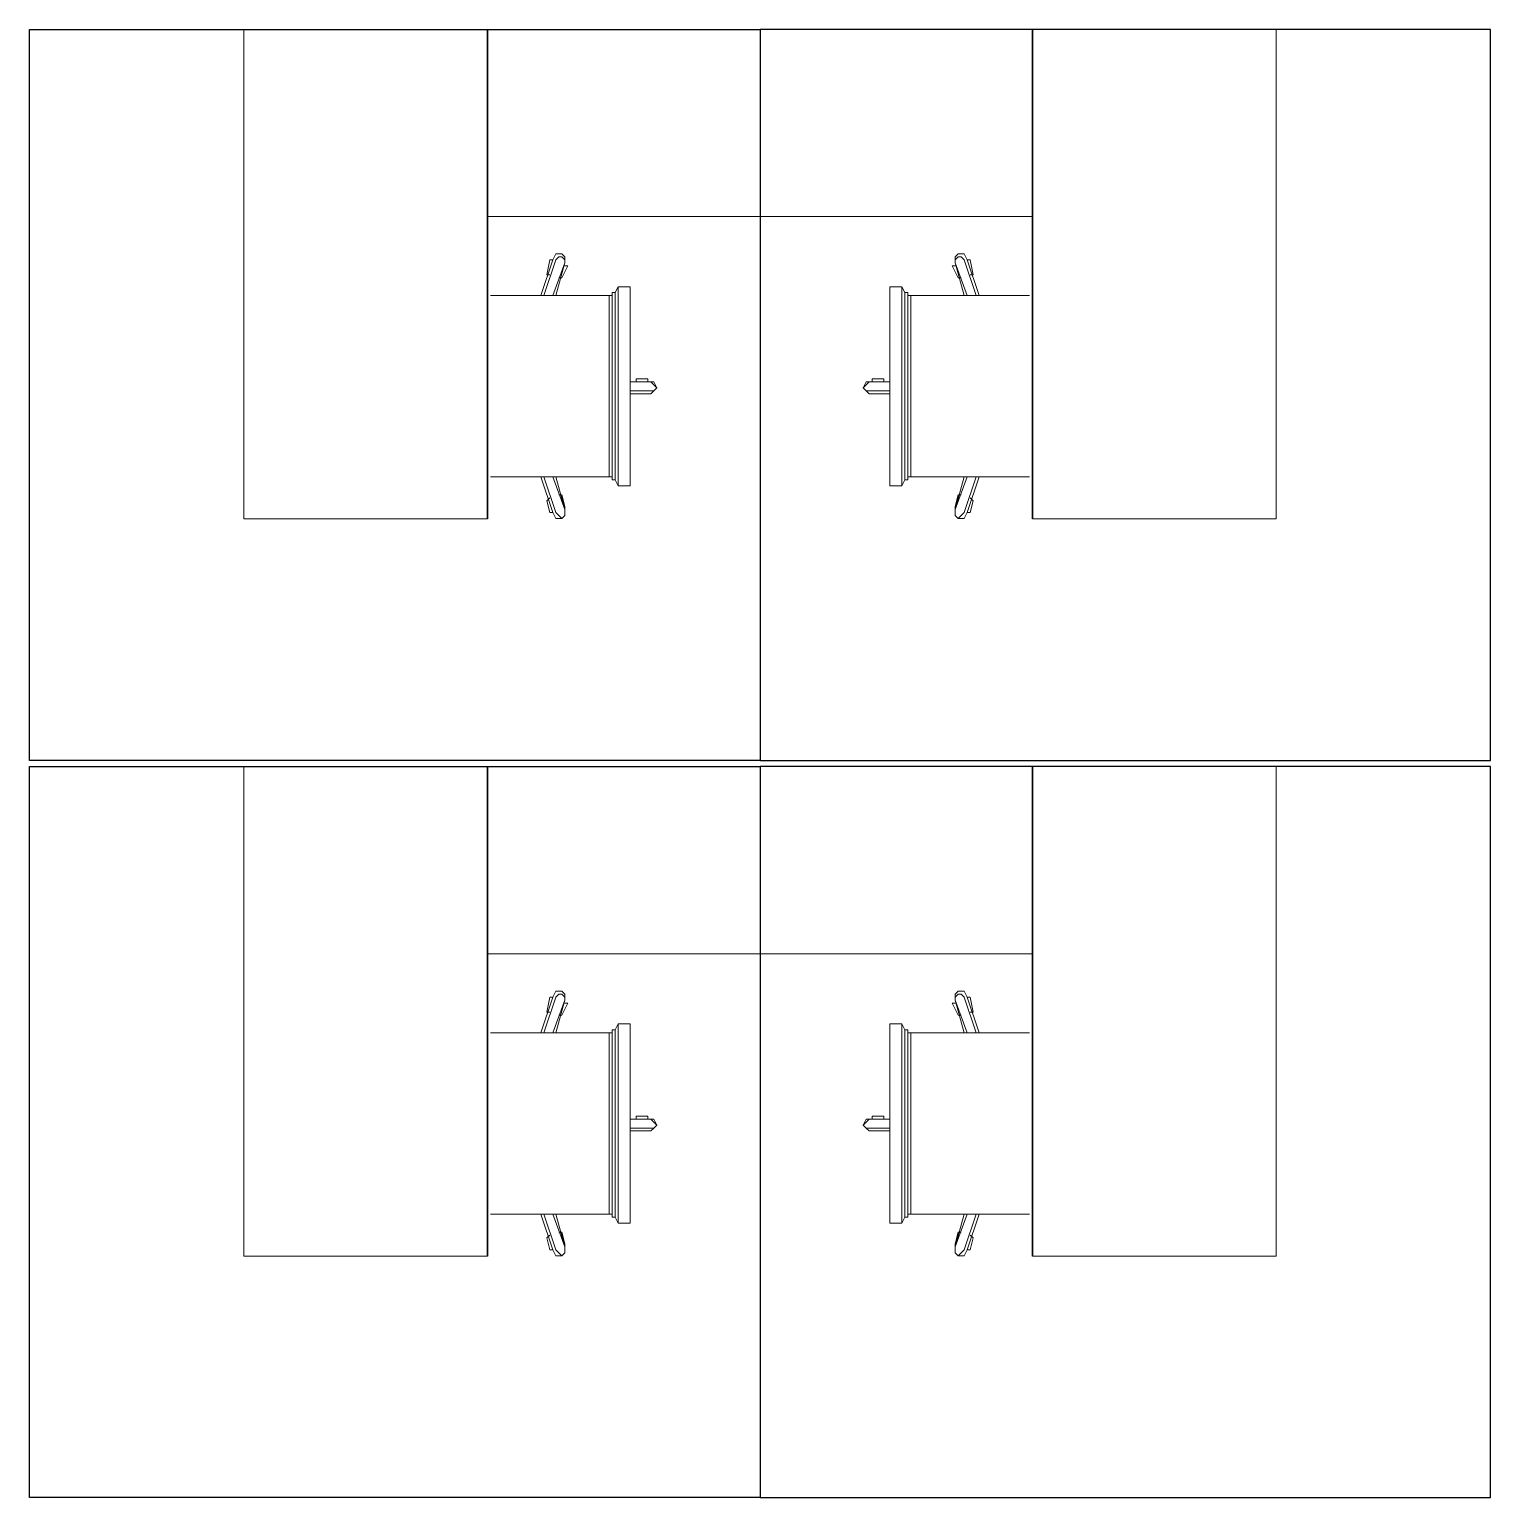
# Model space of a CAD drawing. Header units: millimetres. Extents: x 2148 to 2681, y 758 to 986.
# Drawn here: x 2608.554 to 2610.354, y 935.574 to 937.382 of the extents above; entities that cross this region are included whole.
import ezdxf

# ---------------------------------------------------------------- set-up
doc = ezdxf.new("R2010")
doc.units = ezdxf.units.MM
doc.layers.add('at_Entity', color=7, linetype='Continuous')
doc.layers.add('D', color=1, linetype='Continuous')

msp = doc.modelspace()

# ---------------------------------------------------------------- linework, layer by layer
at = {"layer": 'at_Entity', "color": 0, "lineweight": 15}
for p, q in [((2608.8180885, 937.3820699, 0), (2609.4538651, 937.3820699, 0)), ((2608.8180885, 936.7793512, 0), (2608.8180885, 937.3820699, 0)), ((2608.8180885, 937.3820699, 0), (2609.4538651, 937.3820699, 0)), ((2608.8180885, 936.7793512, 0), (2608.8180885, 937.3820699, 0)), ((2609.4538651, 937.1514904, 0), (2609.4538651, 937.3820699, 0)), ((2610.0896417, 937.3820699, 0), (2609.4538651, 937.3820699, 0)), ((2609.4538651, 937.1514904, 0), (2609.4538651, 937.3820699, 0)), ((2609.4538651, 937.1514904, 0), (2609.4538651, 937.3820699, 0)), ((2610.0896417, 937.3820699, 0), (2609.4538651, 937.3820699, 0)), ((2609.4538651, 937.1514904, 0), (2609.4538651, 937.3820699, 0)), ((2610.0896417, 936.7793512, 0), (2610.0896417, 937.3820699, 0)), ((2610.0896417, 936.7793512, 0), (2610.0896417, 937.3820699, 0)), ((2609.1182075, 937.1514904, 0), (2609.4538651, 937.1514904, 0)), ((2609.1182075, 937.1514904, 0), (2609.4538651, 937.1514904, 0)), ((2609.7895227, 937.1514904, 0), (2609.4538651, 937.1514904, 0)), ((2609.7895227, 937.1514904, 0), (2609.4538651, 937.1514904, 0)), ((2609.1840878, 937.0542805, 0), (2609.1987278, 937.0981999, 0)), ((2609.1840878, 937.0542805, 0), (2609.1987278, 937.0981999, 0)), ((2609.2023876, 937.0981999, 0), (2609.1877476, 937.0542805, 0)), ((2609.2023876, 937.0981999, 0), (2609.1877476, 937.0542805, 0)), ((2609.1914075, 937.0799001, 0), (2609.1950673, 937.0981999, 0)), ((2609.1914075, 937.0799001, 0), (2609.1950673, 937.0981999, 0)), ((2609.1950673, 937.0981999, 0), (2609.1987278, 937.0981999, 0)), ((2609.1950673, 937.0981999, 0), (2609.1987278, 937.0981999, 0)), ((2609.1987278, 937.0981999, 0), (2609.2023876, 937.1055202, 0)), ((2609.1987278, 937.0981999, 0), (2609.2023876, 937.1055202, 0)), ((2609.1987278, 937.0542805, 0), (2609.2133678, 937.0945401, 0)), ((2609.1987278, 937.0542805, 0), (2609.2133678, 937.0945401, 0)), ((2609.2023876, 937.1055202, 0), (2609.2097073, 937.1055202, 0)), ((2609.2023876, 937.1055202, 0), (2609.2097073, 937.1055202, 0)), ((2609.2060475, 937.1018604, 0), (2609.2023876, 937.0981999, 0)), ((2609.2060475, 937.1018604, 0), (2609.2023876, 937.0981999, 0)), ((2609.2133678, 937.0945401, 0), (2609.2023876, 937.0542805, 0)), ((2609.2133678, 937.0945401, 0), (2609.2023876, 937.0542805, 0)), ((2609.2097073, 937.1018604, 0), (2609.2060475, 937.1018604, 0)), ((2609.2097073, 937.1018604, 0), (2609.2060475, 937.1018604, 0)), ((2609.2097073, 937.1055202, 0), (2609.2133678, 937.1018604, 0)), ((2609.2097073, 937.1055202, 0), (2609.2133678, 937.1018604, 0)), ((2609.2133678, 937.0981999, 0), (2609.2097073, 937.1018604, 0)), ((2609.2133678, 937.0981999, 0), (2609.2097073, 937.1018604, 0)), ((2609.2133678, 937.1018604, 0), (2609.2133678, 937.0945401, 0)), ((2609.2133678, 937.1018604, 0), (2609.2133678, 937.0945401, 0)), ((2609.2133678, 937.0945401, 0), (2609.2133678, 937.0981999, 0)), ((2609.2133678, 937.0945401, 0), (2609.2133678, 937.0981999, 0)), ((2609.6980228, 937.1055202, 0), (2609.6943624, 937.1018604, 0)), ((2609.6980228, 937.1055202, 0), (2609.6943624, 937.1018604, 0)), ((2609.6943624, 937.1018604, 0), (2609.6943624, 937.0945401, 0)), ((2609.6943624, 937.0981999, 0), (2609.6980228, 937.1018604, 0)), ((2609.6943624, 937.1018604, 0), (2609.6943624, 937.0945401, 0)), ((2609.6943624, 937.0981999, 0), (2609.6980228, 937.1018604, 0)), ((2609.6943624, 937.0945401, 0), (2609.6943624, 937.0981999, 0)), ((2609.6943624, 937.0945401, 0), (2609.6943624, 937.0981999, 0)), ((2609.7090024, 937.0542805, 0), (2609.6943624, 937.0945401, 0)), ((2609.6943624, 937.0945401, 0), (2609.7053425, 937.0542805, 0)), ((2609.7090024, 937.0542805, 0), (2609.6943624, 937.0945401, 0)), ((2609.6943624, 937.0945401, 0), (2609.7053425, 937.0542805, 0)), ((2609.7053425, 937.1055202, 0), (2609.6980228, 937.1055202, 0)), ((2609.7053425, 937.1055202, 0), (2609.6980228, 937.1055202, 0)), ((2609.6980228, 937.1018604, 0), (2609.7016827, 937.1018604, 0)), ((2609.6980228, 937.1018604, 0), (2609.7016827, 937.1018604, 0)), ((2609.7016827, 937.1018604, 0), (2609.7053425, 937.0981999, 0)), ((2609.7016827, 937.1018604, 0), (2609.7053425, 937.0981999, 0)), ((2609.7090024, 937.0981999, 0), (2609.7053425, 937.1055202, 0)), ((2609.7090024, 937.0981999, 0), (2609.7053425, 937.1055202, 0)), ((2609.7053425, 937.0981999, 0), (2609.7199825, 937.0542805, 0)), ((2609.7053425, 937.0981999, 0), (2609.7199825, 937.0542805, 0)), ((2609.7236424, 937.0542805, 0), (2609.7090024, 937.0981999, 0)), ((2609.7126628, 937.0981999, 0), (2609.7090024, 937.0981999, 0)), ((2609.7236424, 937.0542805, 0), (2609.7090024, 937.0981999, 0)), ((2609.7126628, 937.0981999, 0), (2609.7090024, 937.0981999, 0)), ((2609.7163227, 937.0799001, 0), (2609.7126628, 937.0981999, 0)), ((2609.7163227, 937.0799001, 0), (2609.7126628, 937.0981999, 0)), ((2609.1950673, 937.0799001, 0), (2609.1914075, 937.0799001, 0)), ((2609.1950673, 937.0799001, 0), (2609.1914075, 937.0799001, 0)), ((2609.2097073, 937.0762402, 0), (2609.2060475, 937.0762402, 0)), ((2609.2097073, 937.0762402, 0), (2609.2060475, 937.0762402, 0)), ((2609.2170276, 937.0908802, 0), (2609.2097073, 937.0762402, 0)), ((2609.2170276, 937.0908802, 0), (2609.2097073, 937.0762402, 0)), ((2609.2133678, 937.0908802, 0), (2609.2170276, 937.0908802, 0)), ((2609.2133678, 937.0908802, 0), (2609.2170276, 937.0908802, 0)), ((2609.6943624, 937.0908802, 0), (2609.6907025, 937.0908802, 0)), ((2609.6907025, 937.0908802, 0), (2609.6980228, 937.0762402, 0)), ((2609.6943624, 937.0908802, 0), (2609.6907025, 937.0908802, 0)), ((2609.6907025, 937.0908802, 0), (2609.6980228, 937.0762402, 0)), ((2609.6980228, 937.0762402, 0), (2609.7016827, 937.0762402, 0)), ((2609.6980228, 937.0762402, 0), (2609.7016827, 937.0762402, 0)), ((2609.7126628, 937.0799001, 0), (2609.7163227, 937.0799001, 0)), ((2609.7126628, 937.0799001, 0), (2609.7163227, 937.0799001, 0)), ((2609.2719278, 936.8273609, 0), (2609.2719278, 937.0579404, 0)), ((2609.2719278, 937.0579404, 0), (2609.2755876, 937.0579404, 0)), ((2609.2719278, 936.8273609, 0), (2609.2719278, 937.0579404, 0)), ((2609.2719278, 937.0579404, 0), (2609.2755876, 937.0579404, 0)), ((2609.2755876, 937.0579404, 0), (2609.2792474, 937.0652601, 0)), ((2609.2755876, 937.0579404, 0), (2609.2792474, 937.0652601, 0)), ((2609.2755876, 936.8273609, 0), (2609.2755876, 937.0579404, 0)), ((2609.2755876, 936.8273609, 0), (2609.2755876, 937.0579404, 0)), ((2609.2792474, 937.0652601, 0), (2609.2829073, 937.0652601, 0)), ((2609.2792474, 936.8200406, 0), (2609.2792474, 937.0652601, 0)), ((2609.2792474, 937.0652601, 0), (2609.2829073, 937.0652601, 0)), ((2609.2792474, 936.8200406, 0), (2609.2792474, 937.0652601, 0)), ((2609.2829073, 937.0652601, 0), (2609.2865671, 937.0652601, 0)), ((2609.2829073, 937.0652601, 0), (2609.2865671, 937.0652601, 0)), ((2609.2865671, 937.0652601, 0), (2609.2938874, 937.0652601, 0)), ((2609.2865671, 937.0652601, 0), (2609.2938874, 937.0652601, 0)), ((2609.2938874, 937.0652601, 0), (2609.2938874, 937.0579404, 0)), ((2609.2938874, 937.0652601, 0), (2609.2938874, 937.0579404, 0)), ((2609.2938874, 937.0579404, 0), (2609.2938874, 936.8273609, 0)), ((2609.2938874, 937.0579404, 0), (2609.2938874, 936.8273609, 0)), ((2609.621163, 937.0652601, 0), (2609.6138427, 937.0652601, 0)), ((2609.6138427, 937.0652601, 0), (2609.6138427, 937.0579404, 0)), ((2609.621163, 937.0652601, 0), (2609.6138427, 937.0652601, 0)), ((2609.6138427, 937.0652601, 0), (2609.6138427, 937.0579404, 0)), ((2609.6138427, 937.0579404, 0), (2609.6138427, 936.8273609, 0)), ((2609.6138427, 937.0579404, 0), (2609.6138427, 936.8273609, 0)), ((2609.6248229, 937.0652601, 0), (2609.621163, 937.0652601, 0)), ((2609.6248229, 937.0652601, 0), (2609.621163, 937.0652601, 0)), ((2609.6284827, 937.0652601, 0), (2609.6248229, 937.0652601, 0)), ((2609.6284827, 937.0652601, 0), (2609.6248229, 937.0652601, 0)), ((2609.6321425, 937.0579404, 0), (2609.6284827, 937.0652601, 0)), ((2609.6284827, 936.8200406, 0), (2609.6284827, 937.0652601, 0)), ((2609.6321425, 937.0579404, 0), (2609.6284827, 937.0652601, 0)), ((2609.6284827, 936.8200406, 0), (2609.6284827, 937.0652601, 0)), ((2609.6321425, 936.8273609, 0), (2609.6321425, 937.0579404, 0)), ((2609.6358024, 937.0579404, 0), (2609.6321425, 937.0579404, 0)), ((2609.6321425, 936.8273609, 0), (2609.6321425, 937.0579404, 0)), ((2609.6358024, 937.0579404, 0), (2609.6321425, 937.0579404, 0)), ((2609.6358024, 936.8273609, 0), (2609.6358024, 937.0579404, 0)), ((2609.6358024, 936.8273609, 0), (2609.6358024, 937.0579404, 0)), ((2609.1218679, 937.0542805, 0), (2609.2682673, 937.0542805, 0)), ((2609.1218679, 937.0542805, 0), (2609.2682673, 937.0542805, 0)), ((2609.2682673, 936.8310207, 0), (2609.2682673, 937.0542805, 0)), ((2609.2682673, 937.0542805, 0), (2609.2719278, 937.0542805, 0)), ((2609.2682673, 936.8310207, 0), (2609.2682673, 937.0542805, 0)), ((2609.2682673, 937.0542805, 0), (2609.2719278, 937.0542805, 0)), ((2609.2719278, 937.0542805, 0), (2609.2719278, 937.0506201, 0)), ((2609.2719278, 937.0542805, 0), (2609.2719278, 937.0506201, 0)), ((2609.6394629, 937.0542805, 0), (2609.6358024, 937.0542805, 0)), ((2609.6358024, 937.0542805, 0), (2609.6358024, 937.0506201, 0)), ((2609.6394629, 937.0542805, 0), (2609.6358024, 937.0542805, 0)), ((2609.6358024, 937.0542805, 0), (2609.6358024, 937.0506201, 0)), ((2609.6394629, 936.8310207, 0), (2609.6394629, 937.0542805, 0)), ((2609.7858622, 937.0542805, 0), (2609.6394629, 937.0542805, 0)), ((2609.6394629, 936.8310207, 0), (2609.6394629, 937.0542805, 0)), ((2609.7858622, 937.0542805, 0), (2609.6394629, 937.0542805, 0)), ((2609.2938874, 936.9481407, 0), (2609.3195076, 936.9481407, 0)), ((2609.3195076, 936.9481407, 0), (2609.2938874, 936.9481407, 0)), ((2609.2938874, 936.9481407, 0), (2609.3195076, 936.9481407, 0)), ((2609.3195076, 936.9481407, 0), (2609.2938874, 936.9481407, 0)), ((2609.3012071, 936.9481407, 0), (2609.3012071, 936.9518006, 0)), ((2609.3012071, 936.9518006, 0), (2609.3158471, 936.9518006, 0)), ((2609.3012071, 936.9481407, 0), (2609.3012071, 936.9518006, 0)), ((2609.3012071, 936.9518006, 0), (2609.3158471, 936.9518006, 0)), ((2609.3158471, 936.9518006, 0), (2609.3158471, 936.9481407, 0)), ((2609.3158471, 936.9518006, 0), (2609.3158471, 936.9481407, 0)), ((2609.3231674, 936.9444803, 0), (2609.3195076, 936.9481407, 0)), ((2609.3195076, 936.9481407, 0), (2609.3231674, 936.9481407, 0)), ((2609.3231674, 936.9444803, 0), (2609.3195076, 936.9481407, 0)), ((2609.3195076, 936.9481407, 0), (2609.3231674, 936.9481407, 0)), ((2609.3231674, 936.9481407, 0), (2609.3268273, 936.9408204, 0)), ((2609.3231674, 936.9481407, 0), (2609.3268273, 936.9408204, 0)), ((2609.5845627, 936.9481407, 0), (2609.5809029, 936.9408204, 0)), ((2609.5845627, 936.9481407, 0), (2609.5809029, 936.9408204, 0)), ((2609.5845627, 936.9444803, 0), (2609.5882226, 936.9481407, 0)), ((2609.5882226, 936.9481407, 0), (2609.5845627, 936.9481407, 0)), ((2609.5845627, 936.9444803, 0), (2609.5882226, 936.9481407, 0)), ((2609.5882226, 936.9481407, 0), (2609.5845627, 936.9481407, 0)), ((2609.6138427, 936.9481407, 0), (2609.5882226, 936.9481407, 0)), ((2609.5882226, 936.9481407, 0), (2609.6138427, 936.9481407, 0)), ((2609.6138427, 936.9481407, 0), (2609.5882226, 936.9481407, 0)), ((2609.5882226, 936.9481407, 0), (2609.6138427, 936.9481407, 0)), ((2609.606523, 936.9518006, 0), (2609.591883, 936.9518006, 0)), ((2609.591883, 936.9518006, 0), (2609.591883, 936.9481407, 0)), ((2609.606523, 936.9518006, 0), (2609.591883, 936.9518006, 0)), ((2609.591883, 936.9518006, 0), (2609.591883, 936.9481407, 0)), ((2609.606523, 936.9481407, 0), (2609.606523, 936.9518006, 0)), ((2609.606523, 936.9481407, 0), (2609.606523, 936.9518006, 0)), ((2609.3195076, 936.9371606, 0), (2609.2938874, 936.9371606, 0)), ((2609.3195076, 936.9371606, 0), (2609.2938874, 936.9371606, 0)), ((2609.3195076, 936.9335007, 0), (2609.2938874, 936.9335007, 0)), ((2609.3195076, 936.9335007, 0), (2609.2938874, 936.9335007, 0)), ((2609.3158471, 936.9335007, 0), (2609.3012071, 936.9335007, 0)), ((2609.3158471, 936.9335007, 0), (2609.3012071, 936.9335007, 0)), ((2609.3195076, 936.9371606, 0), (2609.3231674, 936.9371606, 0)), ((2609.3231674, 936.9371606, 0), (2609.3195076, 936.9335007, 0)), ((2609.3195076, 936.9371606, 0), (2609.3231674, 936.9371606, 0)), ((2609.3231674, 936.9371606, 0), (2609.3195076, 936.9335007, 0)), ((2609.3268273, 936.9408204, 0), (2609.3231674, 936.9444803, 0)), ((2609.3268273, 936.9408204, 0), (2609.3231674, 936.9444803, 0)), ((2609.3231674, 936.9371606, 0), (2609.3268273, 936.9408204, 0)), ((2609.3268273, 936.9408204, 0), (2609.3231674, 936.9371606, 0)), ((2609.3231674, 936.9371606, 0), (2609.3268273, 936.9408204, 0)), ((2609.3268273, 936.9408204, 0), (2609.3231674, 936.9371606, 0)), ((2609.5809029, 936.9408204, 0), (2609.5845627, 936.9444803, 0)), ((2609.5809029, 936.9408204, 0), (2609.5845627, 936.9444803, 0)), ((2609.5845627, 936.9371606, 0), (2609.5809029, 936.9408204, 0)), ((2609.5809029, 936.9408204, 0), (2609.5845627, 936.9371606, 0)), ((2609.5845627, 936.9371606, 0), (2609.5809029, 936.9408204, 0)), ((2609.5809029, 936.9408204, 0), (2609.5845627, 936.9371606, 0)), ((2609.5882226, 936.9371606, 0), (2609.5845627, 936.9371606, 0)), ((2609.5845627, 936.9371606, 0), (2609.5882226, 936.9335007, 0)), ((2609.5882226, 936.9371606, 0), (2609.5845627, 936.9371606, 0)), ((2609.5845627, 936.9371606, 0), (2609.5882226, 936.9335007, 0)), ((2609.5882226, 936.9371606, 0), (2609.6138427, 936.9371606, 0)), ((2609.5882226, 936.9371606, 0), (2609.6138427, 936.9371606, 0)), ((2609.5882226, 936.9335007, 0), (2609.6138427, 936.9335007, 0)), ((2609.5882226, 936.9335007, 0), (2609.6138427, 936.9335007, 0)), ((2609.591883, 936.9335007, 0), (2609.606523, 936.9335007, 0)), ((2609.591883, 936.9335007, 0), (2609.606523, 936.9335007, 0)), ((2609.2682673, 936.8310207, 0), (2609.1218679, 936.8310207, 0)), ((2609.2682673, 936.8310207, 0), (2609.1218679, 936.8310207, 0)), ((2609.1987278, 936.7871007, 0), (2609.1840878, 936.8310207, 0)), ((2609.1987278, 936.7871007, 0), (2609.1840878, 936.8310207, 0)), ((2609.2023876, 936.7871007, 0), (2609.1877476, 936.8310207, 0)), ((2609.2023876, 936.7871007, 0), (2609.1877476, 936.8310207, 0)), ((2609.1987278, 936.8310207, 0), (2609.2133678, 936.7907606, 0)), ((2609.1987278, 936.8310207, 0), (2609.2133678, 936.7907606, 0)), ((2609.2133678, 936.7907606, 0), (2609.2023876, 936.8310207, 0)), ((2609.2133678, 936.7907606, 0), (2609.2023876, 936.8310207, 0)), ((2609.2719278, 936.8310207, 0), (2609.2682673, 936.8310207, 0)), ((2609.2719278, 936.8310207, 0), (2609.2682673, 936.8310207, 0)), ((2609.2719278, 936.8346806, 0), (2609.2719278, 936.8310207, 0)), ((2609.2719278, 936.8346806, 0), (2609.2719278, 936.8310207, 0)), ((2609.2755876, 936.8273609, 0), (2609.2719278, 936.8273609, 0)), ((2609.2755876, 936.8273609, 0), (2609.2719278, 936.8273609, 0)), ((2609.2792474, 936.8200406, 0), (2609.2755876, 936.8273609, 0)), ((2609.2792474, 936.8200406, 0), (2609.2755876, 936.8273609, 0)), ((2609.2938874, 936.8273609, 0), (2609.2938874, 936.8200406, 0)), ((2609.2938874, 936.8273609, 0), (2609.2938874, 936.8200406, 0)), ((2609.6138427, 936.8273609, 0), (2609.6138427, 936.8200406, 0)), ((2609.6138427, 936.8273609, 0), (2609.6138427, 936.8200406, 0)), ((2609.6284827, 936.8200406, 0), (2609.6321425, 936.8273609, 0)), ((2609.6284827, 936.8200406, 0), (2609.6321425, 936.8273609, 0)), ((2609.6321425, 936.8273609, 0), (2609.6358024, 936.8273609, 0)), ((2609.6321425, 936.8273609, 0), (2609.6358024, 936.8273609, 0)), ((2609.6358024, 936.8346806, 0), (2609.6358024, 936.8310207, 0)), ((2609.6358024, 936.8346806, 0), (2609.6358024, 936.8310207, 0)), ((2609.6358024, 936.8310207, 0), (2609.6394629, 936.8310207, 0)), ((2609.6358024, 936.8310207, 0), (2609.6394629, 936.8310207, 0)), ((2609.6394629, 936.8310207, 0), (2609.7858622, 936.8310207, 0)), ((2609.6394629, 936.8310207, 0), (2609.7858622, 936.8310207, 0)), ((2609.7090024, 936.8310207, 0), (2609.6943624, 936.7907606, 0)), ((2609.6943624, 936.7907606, 0), (2609.7053425, 936.8310207, 0)), ((2609.7090024, 936.8310207, 0), (2609.6943624, 936.7907606, 0)), ((2609.6943624, 936.7907606, 0), (2609.7053425, 936.8310207, 0)), ((2609.7053425, 936.7871007, 0), (2609.7199825, 936.8310207, 0)), ((2609.7053425, 936.7871007, 0), (2609.7199825, 936.8310207, 0)), ((2609.7090024, 936.7871007, 0), (2609.7236424, 936.8310207, 0)), ((2609.7090024, 936.7871007, 0), (2609.7236424, 936.8310207, 0)), ((2609.1914075, 936.8017407, 0), (2609.1950673, 936.8054006, 0)), ((2609.1914075, 936.8017407, 0), (2609.1950673, 936.8054006, 0)), ((2609.2060475, 936.8090604, 0), (2609.2097073, 936.8090604, 0)), ((2609.2060475, 936.8090604, 0), (2609.2097073, 936.8090604, 0)), ((2609.2097073, 936.8090604, 0), (2609.2133678, 936.7944204, 0)), ((2609.2097073, 936.8090604, 0), (2609.2133678, 936.7944204, 0)), ((2609.2829073, 936.8200406, 0), (2609.2792474, 936.8200406, 0)), ((2609.2829073, 936.8200406, 0), (2609.2792474, 936.8200406, 0)), ((2609.2829073, 936.8200406, 0), (2609.2865671, 936.8200406, 0)), ((2609.2829073, 936.8200406, 0), (2609.2865671, 936.8200406, 0)), ((2609.2938874, 936.8200406, 0), (2609.2865671, 936.8200406, 0)), ((2609.2938874, 936.8200406, 0), (2609.2865671, 936.8200406, 0)), ((2609.6138427, 936.8200406, 0), (2609.621163, 936.8200406, 0)), ((2609.6138427, 936.8200406, 0), (2609.621163, 936.8200406, 0)), ((2609.6248229, 936.8200406, 0), (2609.621163, 936.8200406, 0)), ((2609.6248229, 936.8200406, 0), (2609.621163, 936.8200406, 0)), ((2609.6248229, 936.8200406, 0), (2609.6284827, 936.8200406, 0)), ((2609.6248229, 936.8200406, 0), (2609.6284827, 936.8200406, 0)), ((2609.6980228, 936.8090604, 0), (2609.6943624, 936.7944204, 0)), ((2609.6980228, 936.8090604, 0), (2609.6943624, 936.7944204, 0)), ((2609.7016827, 936.8090604, 0), (2609.6980228, 936.8090604, 0)), ((2609.7016827, 936.8090604, 0), (2609.6980228, 936.8090604, 0)), ((2609.7163227, 936.8017407, 0), (2609.7126628, 936.8054006, 0)), ((2609.7163227, 936.8017407, 0), (2609.7126628, 936.8054006, 0)), ((2609.1950673, 936.7871007, 0), (2609.1914075, 936.8017407, 0)), ((2609.1950673, 936.7871007, 0), (2609.1914075, 936.8017407, 0)), ((2609.1987278, 936.7871007, 0), (2609.1950673, 936.7871007, 0)), ((2609.1987278, 936.7871007, 0), (2609.1950673, 936.7871007, 0)), ((2609.2023876, 936.7797811, 0), (2609.1987278, 936.7871007, 0)), ((2609.2023876, 936.7797811, 0), (2609.1987278, 936.7871007, 0)), ((2609.2060475, 936.7834409, 0), (2609.2023876, 936.7871007, 0)), ((2609.2060475, 936.7834409, 0), (2609.2023876, 936.7871007, 0)), ((2609.2133678, 936.7944204, 0), (2609.2133678, 936.7907606, 0)), ((2609.2133678, 936.7944204, 0), (2609.2133678, 936.7907606, 0)), ((2609.2133678, 936.7907606, 0), (2609.2133678, 936.7834409, 0)), ((2609.2133678, 936.7907606, 0), (2609.2133678, 936.7834409, 0)), ((2609.2133678, 936.7871007, 0), (2609.2133678, 936.7834409, 0)), ((2609.2133678, 936.7871007, 0), (2609.2133678, 936.7834409, 0)), ((2609.6943624, 936.7944204, 0), (2609.6943624, 936.7907606, 0)), ((2609.6943624, 936.7944204, 0), (2609.6943624, 936.7907606, 0)), ((2609.6943624, 936.7907606, 0), (2609.6943624, 936.7834409, 0)), ((2609.6943624, 936.7907606, 0), (2609.6943624, 936.7834409, 0)), ((2609.6943624, 936.7871007, 0), (2609.6943624, 936.7834409, 0)), ((2609.6943624, 936.7871007, 0), (2609.6943624, 936.7834409, 0)), ((2609.7016827, 936.7834409, 0), (2609.7053425, 936.7871007, 0)), ((2609.7016827, 936.7834409, 0), (2609.7053425, 936.7871007, 0)), ((2609.7053425, 936.7797811, 0), (2609.7090024, 936.7871007, 0)), ((2609.7053425, 936.7797811, 0), (2609.7090024, 936.7871007, 0)), ((2609.7090024, 936.7871007, 0), (2609.7126628, 936.7871007, 0)), ((2609.7090024, 936.7871007, 0), (2609.7126628, 936.7871007, 0)), ((2609.7126628, 936.7871007, 0), (2609.7163227, 936.8017407, 0)), ((2609.7126628, 936.7871007, 0), (2609.7163227, 936.8017407, 0)), ((2608.8180885, 936.7793512, 0), (2609.1182075, 936.7793512, 0)), ((2608.8180885, 936.7793512, 0), (2609.1182075, 936.7793512, 0)), ((2609.2097073, 936.7797811, 0), (2609.2023876, 936.7797811, 0)), ((2609.2097073, 936.7797811, 0), (2609.2023876, 936.7797811, 0)), ((2609.2097073, 936.7797811, 0), (2609.2060475, 936.7834409, 0)), ((2609.2097073, 936.7797811, 0), (2609.2060475, 936.7834409, 0)), ((2609.2133678, 936.7834409, 0), (2609.2097073, 936.7797811, 0)), ((2609.2133678, 936.7834409, 0), (2609.2097073, 936.7797811, 0)), ((2609.2133678, 936.7834409, 0), (2609.2097073, 936.7797811, 0)), ((2609.2133678, 936.7834409, 0), (2609.2097073, 936.7797811, 0)), ((2609.6943624, 936.7834409, 0), (2609.6980228, 936.7797811, 0)), ((2609.6943624, 936.7834409, 0), (2609.6980228, 936.7797811, 0)), ((2609.6943624, 936.7834409, 0), (2609.6980228, 936.7797811, 0)), ((2609.6943624, 936.7834409, 0), (2609.6980228, 936.7797811, 0)), ((2609.6980228, 936.7797811, 0), (2609.7016827, 936.7834409, 0)), ((2609.6980228, 936.7797811, 0), (2609.7016827, 936.7834409, 0)), ((2609.6980228, 936.7797811, 0), (2609.7053425, 936.7797811, 0)), ((2609.6980228, 936.7797811, 0), (2609.7053425, 936.7797811, 0)), ((2610.0896417, 936.7793512, 0), (2609.7895227, 936.7793512, 0)), ((2610.0896417, 936.7793512, 0), (2609.7895227, 936.7793512, 0)), ((2608.8180885, 936.4743382, 0), (2609.4538651, 936.4743382, 0)), ((2608.8180885, 935.8716196, 0), (2608.8180885, 936.4743382, 0)), ((2608.8180885, 936.4743382, 0), (2609.4538651, 936.4743382, 0)), ((2608.8180885, 935.8716196, 0), (2608.8180885, 936.4743382, 0)), ((2609.4538651, 936.2437587, 0), (2609.4538651, 936.4743382, 0)), ((2610.0896417, 936.4743382, 0), (2609.4538651, 936.4743382, 0)), ((2609.4538651, 936.2437587, 0), (2609.4538651, 936.4743382, 0)), ((2609.4538651, 936.2437587, 0), (2609.4538651, 936.4743382, 0)), ((2610.0896417, 936.4743382, 0), (2609.4538651, 936.4743382, 0)), ((2609.4538651, 936.2437587, 0), (2609.4538651, 936.4743382, 0)), ((2610.0896417, 935.8716196, 0), (2610.0896417, 936.4743382, 0)), ((2610.0896417, 935.8716196, 0), (2610.0896417, 936.4743382, 0)), ((2609.1182075, 936.2437587, 0), (2609.4538651, 936.2437587, 0)), ((2609.1182075, 936.2437587, 0), (2609.4538651, 936.2437587, 0)), ((2609.7895227, 936.2437587, 0), (2609.4538651, 936.2437587, 0)), ((2609.7895227, 936.2437587, 0), (2609.4538651, 936.2437587, 0)), ((2609.1840878, 936.1465489, 0), (2609.1987278, 936.1904682, 0)), ((2609.1840878, 936.1465489, 0), (2609.1987278, 936.1904682, 0)), ((2609.2023876, 936.1904682, 0), (2609.1877476, 936.1465489, 0)), ((2609.2023876, 936.1904682, 0), (2609.1877476, 936.1465489, 0)), ((2609.1914075, 936.1721684, 0), (2609.1950673, 936.1904682, 0)), ((2609.1914075, 936.1721684, 0), (2609.1950673, 936.1904682, 0)), ((2609.1950673, 936.1904682, 0), (2609.1987278, 936.1904682, 0)), ((2609.1950673, 936.1904682, 0), (2609.1987278, 936.1904682, 0)), ((2609.1987278, 936.1904682, 0), (2609.2023876, 936.1977885, 0)), ((2609.1987278, 936.1904682, 0), (2609.2023876, 936.1977885, 0)), ((2609.2023876, 936.1977885, 0), (2609.2097073, 936.1977885, 0)), ((2609.2023876, 936.1977885, 0), (2609.2097073, 936.1977885, 0)), ((2609.2060475, 936.1941287, 0), (2609.2023876, 936.1904682, 0)), ((2609.2060475, 936.1941287, 0), (2609.2023876, 936.1904682, 0)), ((2609.2097073, 936.1941287, 0), (2609.2060475, 936.1941287, 0)), ((2609.2097073, 936.1941287, 0), (2609.2060475, 936.1941287, 0)), ((2609.2097073, 936.1977885, 0), (2609.2133678, 936.1941287, 0)), ((2609.2097073, 936.1977885, 0), (2609.2133678, 936.1941287, 0)), ((2609.2133678, 936.1904682, 0), (2609.2097073, 936.1941287, 0)), ((2609.2133678, 936.1904682, 0), (2609.2097073, 936.1941287, 0)), ((2609.2133678, 936.1941287, 0), (2609.2133678, 936.1868084, 0)), ((2609.2133678, 936.1941287, 0), (2609.2133678, 936.1868084, 0)), ((2609.2133678, 936.1868084, 0), (2609.2133678, 936.1904682, 0)), ((2609.2133678, 936.1868084, 0), (2609.2133678, 936.1904682, 0)), ((2609.6980228, 936.1977885, 0), (2609.6943624, 936.1941287, 0)), ((2609.6980228, 936.1977885, 0), (2609.6943624, 936.1941287, 0)), ((2609.6943624, 936.1941287, 0), (2609.6943624, 936.1868084, 0)), ((2609.6943624, 936.1904682, 0), (2609.6980228, 936.1941287, 0)), ((2609.6943624, 936.1941287, 0), (2609.6943624, 936.1868084, 0)), ((2609.6943624, 936.1904682, 0), (2609.6980228, 936.1941287, 0)), ((2609.6943624, 936.1868084, 0), (2609.6943624, 936.1904682, 0)), ((2609.6943624, 936.1868084, 0), (2609.6943624, 936.1904682, 0)), ((2609.7053425, 936.1977885, 0), (2609.6980228, 936.1977885, 0)), ((2609.7053425, 936.1977885, 0), (2609.6980228, 936.1977885, 0)), ((2609.6980228, 936.1941287, 0), (2609.7016827, 936.1941287, 0)), ((2609.6980228, 936.1941287, 0), (2609.7016827, 936.1941287, 0)), ((2609.7016827, 936.1941287, 0), (2609.7053425, 936.1904682, 0)), ((2609.7016827, 936.1941287, 0), (2609.7053425, 936.1904682, 0)), ((2609.7090024, 936.1904682, 0), (2609.7053425, 936.1977885, 0)), ((2609.7090024, 936.1904682, 0), (2609.7053425, 936.1977885, 0)), ((2609.7053425, 936.1904682, 0), (2609.7199825, 936.1465489, 0)), ((2609.7053425, 936.1904682, 0), (2609.7199825, 936.1465489, 0)), ((2609.7236424, 936.1465489, 0), (2609.7090024, 936.1904682, 0)), ((2609.7126628, 936.1904682, 0), (2609.7090024, 936.1904682, 0)), ((2609.7236424, 936.1465489, 0), (2609.7090024, 936.1904682, 0)), ((2609.7126628, 936.1904682, 0), (2609.7090024, 936.1904682, 0)), ((2609.7163227, 936.1721684, 0), (2609.7126628, 936.1904682, 0)), ((2609.7163227, 936.1721684, 0), (2609.7126628, 936.1904682, 0)), ((2609.1950673, 936.1721684, 0), (2609.1914075, 936.1721684, 0)), ((2609.1950673, 936.1721684, 0), (2609.1914075, 936.1721684, 0)), ((2609.1987278, 936.1465489, 0), (2609.2133678, 936.1868084, 0)), ((2609.1987278, 936.1465489, 0), (2609.2133678, 936.1868084, 0)), ((2609.2133678, 936.1868084, 0), (2609.2023876, 936.1465489, 0)), ((2609.2133678, 936.1868084, 0), (2609.2023876, 936.1465489, 0)), ((2609.2170276, 936.1831485, 0), (2609.2097073, 936.1685085, 0)), ((2609.2170276, 936.1831485, 0), (2609.2097073, 936.1685085, 0)), ((2609.2133678, 936.1831485, 0), (2609.2170276, 936.1831485, 0)), ((2609.2133678, 936.1831485, 0), (2609.2170276, 936.1831485, 0)), ((2609.6943624, 936.1831485, 0), (2609.6907025, 936.1831485, 0)), ((2609.6907025, 936.1831485, 0), (2609.6980228, 936.1685085, 0)), ((2609.6943624, 936.1831485, 0), (2609.6907025, 936.1831485, 0)), ((2609.6907025, 936.1831485, 0), (2609.6980228, 936.1685085, 0)), ((2609.7090024, 936.1465489, 0), (2609.6943624, 936.1868084, 0)), ((2609.6943624, 936.1868084, 0), (2609.7053425, 936.1465489, 0)), ((2609.7090024, 936.1465489, 0), (2609.6943624, 936.1868084, 0)), ((2609.6943624, 936.1868084, 0), (2609.7053425, 936.1465489, 0)), ((2609.7126628, 936.1721684, 0), (2609.7163227, 936.1721684, 0)), ((2609.7126628, 936.1721684, 0), (2609.7163227, 936.1721684, 0)), ((2609.2097073, 936.1685085, 0), (2609.2060475, 936.1685085, 0)), ((2609.2097073, 936.1685085, 0), (2609.2060475, 936.1685085, 0)), ((2609.2755876, 936.1502087, 0), (2609.2792474, 936.1575284, 0)), ((2609.2755876, 936.1502087, 0), (2609.2792474, 936.1575284, 0)), ((2609.2792474, 936.1575284, 0), (2609.2829073, 936.1575284, 0)), ((2609.2792474, 935.9123089, 0), (2609.2792474, 936.1575284, 0)), ((2609.2792474, 936.1575284, 0), (2609.2829073, 936.1575284, 0)), ((2609.2792474, 935.9123089, 0), (2609.2792474, 936.1575284, 0)), ((2609.2829073, 936.1575284, 0), (2609.2865671, 936.1575284, 0)), ((2609.2829073, 936.1575284, 0), (2609.2865671, 936.1575284, 0)), ((2609.2865671, 936.1575284, 0), (2609.2938874, 936.1575284, 0)), ((2609.2865671, 936.1575284, 0), (2609.2938874, 936.1575284, 0)), ((2609.2938874, 936.1575284, 0), (2609.2938874, 936.1502087, 0)), ((2609.2938874, 936.1575284, 0), (2609.2938874, 936.1502087, 0)), ((2609.621163, 936.1575284, 0), (2609.6138427, 936.1575284, 0)), ((2609.6138427, 936.1575284, 0), (2609.6138427, 936.1502087, 0)), ((2609.621163, 936.1575284, 0), (2609.6138427, 936.1575284, 0)), ((2609.6138427, 936.1575284, 0), (2609.6138427, 936.1502087, 0)), ((2609.6248229, 936.1575284, 0), (2609.621163, 936.1575284, 0)), ((2609.6248229, 936.1575284, 0), (2609.621163, 936.1575284, 0)), ((2609.6284827, 936.1575284, 0), (2609.6248229, 936.1575284, 0)), ((2609.6284827, 936.1575284, 0), (2609.6248229, 936.1575284, 0)), ((2609.6321425, 936.1502087, 0), (2609.6284827, 936.1575284, 0)), ((2609.6284827, 935.9123089, 0), (2609.6284827, 936.1575284, 0)), ((2609.6321425, 936.1502087, 0), (2609.6284827, 936.1575284, 0)), ((2609.6284827, 935.9123089, 0), (2609.6284827, 936.1575284, 0)), ((2609.6980228, 936.1685085, 0), (2609.7016827, 936.1685085, 0)), ((2609.6980228, 936.1685085, 0), (2609.7016827, 936.1685085, 0)), ((2609.1218679, 936.1465489, 0), (2609.2682673, 936.1465489, 0)), ((2609.1218679, 936.1465489, 0), (2609.2682673, 936.1465489, 0)), ((2609.2682673, 935.9232891, 0), (2609.2682673, 936.1465489, 0)), ((2609.2682673, 936.1465489, 0), (2609.2719278, 936.1465489, 0)), ((2609.2682673, 935.9232891, 0), (2609.2682673, 936.1465489, 0)), ((2609.2682673, 936.1465489, 0), (2609.2719278, 936.1465489, 0)), ((2609.2719278, 935.9196292, 0), (2609.2719278, 936.1502087, 0)), ((2609.2719278, 936.1502087, 0), (2609.2755876, 936.1502087, 0)), ((2609.2719278, 935.9196292, 0), (2609.2719278, 936.1502087, 0)), ((2609.2719278, 936.1502087, 0), (2609.2755876, 936.1502087, 0)), ((2609.2719278, 936.1465489, 0), (2609.2719278, 936.1428884, 0)), ((2609.2719278, 936.1465489, 0), (2609.2719278, 936.1428884, 0)), ((2609.2755876, 935.9196292, 0), (2609.2755876, 936.1502087, 0)), ((2609.2755876, 935.9196292, 0), (2609.2755876, 936.1502087, 0)), ((2609.2938874, 936.1502087, 0), (2609.2938874, 935.9196292, 0)), ((2609.2938874, 936.1502087, 0), (2609.2938874, 935.9196292, 0)), ((2609.6138427, 936.1502087, 0), (2609.6138427, 935.9196292, 0)), ((2609.6138427, 936.1502087, 0), (2609.6138427, 935.9196292, 0)), ((2609.6321425, 935.9196292, 0), (2609.6321425, 936.1502087, 0)), ((2609.6358024, 936.1502087, 0), (2609.6321425, 936.1502087, 0)), ((2609.6321425, 935.9196292, 0), (2609.6321425, 936.1502087, 0)), ((2609.6358024, 936.1502087, 0), (2609.6321425, 936.1502087, 0)), ((2609.6358024, 935.9196292, 0), (2609.6358024, 936.1502087, 0)), ((2609.6358024, 935.9196292, 0), (2609.6358024, 936.1502087, 0)), ((2609.6394629, 936.1465489, 0), (2609.6358024, 936.1465489, 0)), ((2609.6358024, 936.1465489, 0), (2609.6358024, 936.1428884, 0)), ((2609.6394629, 936.1465489, 0), (2609.6358024, 936.1465489, 0)), ((2609.6358024, 936.1465489, 0), (2609.6358024, 936.1428884, 0)), ((2609.6394629, 935.9232891, 0), (2609.6394629, 936.1465489, 0)), ((2609.7858622, 936.1465489, 0), (2609.6394629, 936.1465489, 0)), ((2609.6394629, 935.9232891, 0), (2609.6394629, 936.1465489, 0)), ((2609.7858622, 936.1465489, 0), (2609.6394629, 936.1465489, 0)), ((2609.3012071, 936.040409, 0), (2609.3012071, 936.0440689, 0)), ((2609.3012071, 936.0440689, 0), (2609.3158471, 936.0440689, 0)), ((2609.3012071, 936.040409, 0), (2609.3012071, 936.0440689, 0)), ((2609.3012071, 936.0440689, 0), (2609.3158471, 936.0440689, 0)), ((2609.3158471, 936.0440689, 0), (2609.3158471, 936.040409, 0)), ((2609.3158471, 936.0440689, 0), (2609.3158471, 936.040409, 0)), ((2609.606523, 936.0440689, 0), (2609.591883, 936.0440689, 0)), ((2609.591883, 936.0440689, 0), (2609.591883, 936.040409, 0)), ((2609.606523, 936.0440689, 0), (2609.591883, 936.0440689, 0)), ((2609.591883, 936.0440689, 0), (2609.591883, 936.040409, 0)), ((2609.606523, 936.040409, 0), (2609.606523, 936.0440689, 0)), ((2609.606523, 936.040409, 0), (2609.606523, 936.0440689, 0)), ((2609.2938874, 936.040409, 0), (2609.3195076, 936.040409, 0)), ((2609.3195076, 936.040409, 0), (2609.2938874, 936.040409, 0)), ((2609.2938874, 936.040409, 0), (2609.3195076, 936.040409, 0)), ((2609.3195076, 936.040409, 0), (2609.2938874, 936.040409, 0)), ((2609.3195076, 936.0294289, 0), (2609.2938874, 936.0294289, 0)), ((2609.3195076, 936.0294289, 0), (2609.2938874, 936.0294289, 0)), ((2609.3195076, 936.025769, 0), (2609.2938874, 936.025769, 0)), ((2609.3195076, 936.025769, 0), (2609.2938874, 936.025769, 0)), ((2609.3158471, 936.025769, 0), (2609.3012071, 936.025769, 0)), ((2609.3158471, 936.025769, 0), (2609.3012071, 936.025769, 0)), ((2609.3231674, 936.0367486, 0), (2609.3195076, 936.040409, 0)), ((2609.3195076, 936.040409, 0), (2609.3231674, 936.040409, 0)), ((2609.3231674, 936.0367486, 0), (2609.3195076, 936.040409, 0)), ((2609.3195076, 936.040409, 0), (2609.3231674, 936.040409, 0)), ((2609.3195076, 936.0294289, 0), (2609.3231674, 936.0294289, 0)), ((2609.3231674, 936.0294289, 0), (2609.3195076, 936.025769, 0)), ((2609.3195076, 936.0294289, 0), (2609.3231674, 936.0294289, 0)), ((2609.3231674, 936.0294289, 0), (2609.3195076, 936.025769, 0)), ((2609.3231674, 936.040409, 0), (2609.3268273, 936.0330887, 0)), ((2609.3231674, 936.040409, 0), (2609.3268273, 936.0330887, 0)), ((2609.3268273, 936.0330887, 0), (2609.3231674, 936.0367486, 0)), ((2609.3268273, 936.0330887, 0), (2609.3231674, 936.0367486, 0)), ((2609.3231674, 936.0294289, 0), (2609.3268273, 936.0330887, 0)), ((2609.3268273, 936.0330887, 0), (2609.3231674, 936.0294289, 0)), ((2609.3231674, 936.0294289, 0), (2609.3268273, 936.0330887, 0)), ((2609.3268273, 936.0330887, 0), (2609.3231674, 936.0294289, 0)), ((2609.5845627, 936.040409, 0), (2609.5809029, 936.0330887, 0)), ((2609.5845627, 936.040409, 0), (2609.5809029, 936.0330887, 0)), ((2609.5809029, 936.0330887, 0), (2609.5845627, 936.0367486, 0)), ((2609.5809029, 936.0330887, 0), (2609.5845627, 936.0367486, 0)), ((2609.5845627, 936.0294289, 0), (2609.5809029, 936.0330887, 0)), ((2609.5809029, 936.0330887, 0), (2609.5845627, 936.0294289, 0)), ((2609.5845627, 936.0294289, 0), (2609.5809029, 936.0330887, 0)), ((2609.5809029, 936.0330887, 0), (2609.5845627, 936.0294289, 0)), ((2609.5845627, 936.0367486, 0), (2609.5882226, 936.040409, 0)), ((2609.5882226, 936.040409, 0), (2609.5845627, 936.040409, 0)), ((2609.5845627, 936.0367486, 0), (2609.5882226, 936.040409, 0)), ((2609.5882226, 936.040409, 0), (2609.5845627, 936.040409, 0)), ((2609.5882226, 936.0294289, 0), (2609.5845627, 936.0294289, 0)), ((2609.5845627, 936.0294289, 0), (2609.5882226, 936.025769, 0)), ((2609.5882226, 936.0294289, 0), (2609.5845627, 936.0294289, 0)), ((2609.5845627, 936.0294289, 0), (2609.5882226, 936.025769, 0)), ((2609.6138427, 936.040409, 0), (2609.5882226, 936.040409, 0)), ((2609.5882226, 936.040409, 0), (2609.6138427, 936.040409, 0)), ((2609.6138427, 936.040409, 0), (2609.5882226, 936.040409, 0)), ((2609.5882226, 936.040409, 0), (2609.6138427, 936.040409, 0)), ((2609.5882226, 936.0294289, 0), (2609.6138427, 936.0294289, 0)), ((2609.5882226, 936.0294289, 0), (2609.6138427, 936.0294289, 0)), ((2609.5882226, 936.025769, 0), (2609.6138427, 936.025769, 0)), ((2609.5882226, 936.025769, 0), (2609.6138427, 936.025769, 0)), ((2609.591883, 936.025769, 0), (2609.606523, 936.025769, 0)), ((2609.591883, 936.025769, 0), (2609.606523, 936.025769, 0)), ((2609.2682673, 935.9232891, 0), (2609.1218679, 935.9232891, 0)), ((2609.2682673, 935.9232891, 0), (2609.1218679, 935.9232891, 0)), ((2609.1987278, 935.8793691, 0), (2609.1840878, 935.9232891, 0)), ((2609.1987278, 935.8793691, 0), (2609.1840878, 935.9232891, 0)), ((2609.2023876, 935.8793691, 0), (2609.1877476, 935.9232891, 0)), ((2609.2023876, 935.8793691, 0), (2609.1877476, 935.9232891, 0)), ((2609.1987278, 935.9232891, 0), (2609.2133678, 935.8830289, 0)), ((2609.1987278, 935.9232891, 0), (2609.2133678, 935.8830289, 0)), ((2609.2133678, 935.8830289, 0), (2609.2023876, 935.9232891, 0)), ((2609.2133678, 935.8830289, 0), (2609.2023876, 935.9232891, 0)), ((2609.2719278, 935.9232891, 0), (2609.2682673, 935.9232891, 0)), ((2609.2719278, 935.9232891, 0), (2609.2682673, 935.9232891, 0)), ((2609.2719278, 935.9269489, 0), (2609.2719278, 935.9232891, 0)), ((2609.2719278, 935.9269489, 0), (2609.2719278, 935.9232891, 0)), ((2609.2755876, 935.9196292, 0), (2609.2719278, 935.9196292, 0)), ((2609.2755876, 935.9196292, 0), (2609.2719278, 935.9196292, 0)), ((2609.2792474, 935.9123089, 0), (2609.2755876, 935.9196292, 0)), ((2609.2792474, 935.9123089, 0), (2609.2755876, 935.9196292, 0)), ((2609.2938874, 935.9196292, 0), (2609.2938874, 935.9123089, 0)), ((2609.2938874, 935.9196292, 0), (2609.2938874, 935.9123089, 0)), ((2609.6138427, 935.9196292, 0), (2609.6138427, 935.9123089, 0)), ((2609.6138427, 935.9196292, 0), (2609.6138427, 935.9123089, 0)), ((2609.6284827, 935.9123089, 0), (2609.6321425, 935.9196292, 0)), ((2609.6284827, 935.9123089, 0), (2609.6321425, 935.9196292, 0)), ((2609.6321425, 935.9196292, 0), (2609.6358024, 935.9196292, 0)), ((2609.6321425, 935.9196292, 0), (2609.6358024, 935.9196292, 0)), ((2609.6358024, 935.9269489, 0), (2609.6358024, 935.9232891, 0)), ((2609.6358024, 935.9269489, 0), (2609.6358024, 935.9232891, 0)), ((2609.6358024, 935.9232891, 0), (2609.6394629, 935.9232891, 0)), ((2609.6358024, 935.9232891, 0), (2609.6394629, 935.9232891, 0)), ((2609.6394629, 935.9232891, 0), (2609.7858622, 935.9232891, 0)), ((2609.6394629, 935.9232891, 0), (2609.7858622, 935.9232891, 0)), ((2609.7090024, 935.9232891, 0), (2609.6943624, 935.8830289, 0)), ((2609.6943624, 935.8830289, 0), (2609.7053425, 935.9232891, 0)), ((2609.7090024, 935.9232891, 0), (2609.6943624, 935.8830289, 0)), ((2609.6943624, 935.8830289, 0), (2609.7053425, 935.9232891, 0)), ((2609.7053425, 935.8793691, 0), (2609.7199825, 935.9232891, 0)), ((2609.7053425, 935.8793691, 0), (2609.7199825, 935.9232891, 0)), ((2609.7090024, 935.8793691, 0), (2609.7236424, 935.9232891, 0)), ((2609.7090024, 935.8793691, 0), (2609.7236424, 935.9232891, 0)), ((2609.2060475, 935.9013287, 0), (2609.2097073, 935.9013287, 0)), ((2609.2060475, 935.9013287, 0), (2609.2097073, 935.9013287, 0)), ((2609.2097073, 935.9013287, 0), (2609.2133678, 935.8866888, 0)), ((2609.2097073, 935.9013287, 0), (2609.2133678, 935.8866888, 0)), ((2609.2829073, 935.9123089, 0), (2609.2792474, 935.9123089, 0)), ((2609.2829073, 935.9123089, 0), (2609.2792474, 935.9123089, 0)), ((2609.2829073, 935.9123089, 0), (2609.2865671, 935.9123089, 0)), ((2609.2829073, 935.9123089, 0), (2609.2865671, 935.9123089, 0)), ((2609.2938874, 935.9123089, 0), (2609.2865671, 935.9123089, 0)), ((2609.2938874, 935.9123089, 0), (2609.2865671, 935.9123089, 0)), ((2609.6138427, 935.9123089, 0), (2609.621163, 935.9123089, 0)), ((2609.6138427, 935.9123089, 0), (2609.621163, 935.9123089, 0)), ((2609.6248229, 935.9123089, 0), (2609.621163, 935.9123089, 0)), ((2609.6248229, 935.9123089, 0), (2609.621163, 935.9123089, 0)), ((2609.6248229, 935.9123089, 0), (2609.6284827, 935.9123089, 0)), ((2609.6248229, 935.9123089, 0), (2609.6284827, 935.9123089, 0)), ((2609.6980228, 935.9013287, 0), (2609.6943624, 935.8866888, 0)), ((2609.6980228, 935.9013287, 0), (2609.6943624, 935.8866888, 0)), ((2609.7016827, 935.9013287, 0), (2609.6980228, 935.9013287, 0)), ((2609.7016827, 935.9013287, 0), (2609.6980228, 935.9013287, 0)), ((2609.1914075, 935.8940091, 0), (2609.1950673, 935.8976689, 0)), ((2609.1914075, 935.8940091, 0), (2609.1950673, 935.8976689, 0)), ((2609.1950673, 935.8793691, 0), (2609.1914075, 935.8940091, 0)), ((2609.1950673, 935.8793691, 0), (2609.1914075, 935.8940091, 0)), ((2609.2133678, 935.8866888, 0), (2609.2133678, 935.8830289, 0)), ((2609.2133678, 935.8866888, 0), (2609.2133678, 935.8830289, 0)), ((2609.2133678, 935.8830289, 0), (2609.2133678, 935.8757092, 0)), ((2609.2133678, 935.8830289, 0), (2609.2133678, 935.8757092, 0)), ((2609.6943624, 935.8866888, 0), (2609.6943624, 935.8830289, 0)), ((2609.6943624, 935.8866888, 0), (2609.6943624, 935.8830289, 0)), ((2609.6943624, 935.8830289, 0), (2609.6943624, 935.8757092, 0)), ((2609.6943624, 935.8830289, 0), (2609.6943624, 935.8757092, 0)), ((2609.7163227, 935.8940091, 0), (2609.7126628, 935.8976689, 0)), ((2609.7163227, 935.8940091, 0), (2609.7126628, 935.8976689, 0)), ((2609.7126628, 935.8793691, 0), (2609.7163227, 935.8940091, 0)), ((2609.7126628, 935.8793691, 0), (2609.7163227, 935.8940091, 0)), ((2608.8180885, 935.8716196, 0), (2609.1182075, 935.8716196, 0)), ((2608.8180885, 935.8716196, 0), (2609.1182075, 935.8716196, 0)), ((2609.1987278, 935.8793691, 0), (2609.1950673, 935.8793691, 0)), ((2609.1987278, 935.8793691, 0), (2609.1950673, 935.8793691, 0)), ((2609.2023876, 935.8720494, 0), (2609.1987278, 935.8793691, 0)), ((2609.2023876, 935.8720494, 0), (2609.1987278, 935.8793691, 0)), ((2609.2060475, 935.8757092, 0), (2609.2023876, 935.8793691, 0)), ((2609.2060475, 935.8757092, 0), (2609.2023876, 935.8793691, 0)), ((2609.2097073, 935.8720494, 0), (2609.2023876, 935.8720494, 0)), ((2609.2097073, 935.8720494, 0), (2609.2023876, 935.8720494, 0)), ((2609.2097073, 935.8720494, 0), (2609.2060475, 935.8757092, 0)), ((2609.2097073, 935.8720494, 0), (2609.2060475, 935.8757092, 0)), ((2609.2133678, 935.8757092, 0), (2609.2097073, 935.8720494, 0)), ((2609.2133678, 935.8757092, 0), (2609.2097073, 935.8720494, 0)), ((2609.2133678, 935.8757092, 0), (2609.2097073, 935.8720494, 0)), ((2609.2133678, 935.8757092, 0), (2609.2097073, 935.8720494, 0)), ((2609.2133678, 935.8793691, 0), (2609.2133678, 935.8757092, 0)), ((2609.2133678, 935.8793691, 0), (2609.2133678, 935.8757092, 0)), ((2609.6943624, 935.8793691, 0), (2609.6943624, 935.8757092, 0)), ((2609.6943624, 935.8793691, 0), (2609.6943624, 935.8757092, 0)), ((2609.6943624, 935.8757092, 0), (2609.6980228, 935.8720494, 0)), ((2609.6943624, 935.8757092, 0), (2609.6980228, 935.8720494, 0)), ((2609.6943624, 935.8757092, 0), (2609.6980228, 935.8720494, 0)), ((2609.6943624, 935.8757092, 0), (2609.6980228, 935.8720494, 0)), ((2609.6980228, 935.8720494, 0), (2609.7016827, 935.8757092, 0)), ((2609.6980228, 935.8720494, 0), (2609.7016827, 935.8757092, 0)), ((2609.6980228, 935.8720494, 0), (2609.7053425, 935.8720494, 0)), ((2609.6980228, 935.8720494, 0), (2609.7053425, 935.8720494, 0)), ((2609.7016827, 935.8757092, 0), (2609.7053425, 935.8793691, 0)), ((2609.7016827, 935.8757092, 0), (2609.7053425, 935.8793691, 0)), ((2609.7053425, 935.8720494, 0), (2609.7090024, 935.8793691, 0)), ((2609.7053425, 935.8720494, 0), (2609.7090024, 935.8793691, 0)), ((2609.7090024, 935.8793691, 0), (2609.7126628, 935.8793691, 0)), ((2609.7090024, 935.8793691, 0), (2609.7126628, 935.8793691, 0)), ((2610.0896417, 935.8716196, 0), (2609.7895227, 935.8716196, 0)), ((2610.0896417, 935.8716196, 0), (2609.7895227, 935.8716196, 0))]:
    msp.add_line(p, q, dxfattribs=at)
at = {"layer": 'at_Entity', "color": 0, "lineweight": 35}
for p, q in [((2609.1182075, 936.7793512, 0), (2609.1182075, 937.3820699, 0)), ((2609.1182075, 936.7793512, 0), (2609.1182075, 937.3820699, 0)), ((2609.7895227, 936.7793512, 0), (2609.7895227, 937.3820699, 0)), ((2609.7895227, 936.7793512, 0), (2609.7895227, 937.3820699, 0)), ((2609.1182075, 935.8716196, 0), (2609.1182075, 936.4743382, 0)), ((2609.1182075, 935.8716196, 0), (2609.1182075, 936.4743382, 0)), ((2609.7895227, 935.8716196, 0), (2609.7895227, 936.4743382, 0)), ((2609.7895227, 935.8716196, 0), (2609.7895227, 936.4743382, 0))]:
    msp.add_line(p, q, dxfattribs=at)
at = {"layer": 'D', "ltscale": 0.5, "elevation": 0}
for points in [[(2608.5538651, 936.4820699), (2608.5538651, 937.3820699), (2609.4538651, 937.3820699), (2609.4538651, 936.4820699)], [(2608.5538651, 936.4820699), (2608.5538651, 937.3820699), (2609.4538651, 937.3820699), (2609.4538651, 936.4820699)], [(2610.3538651, 936.4820699), (2610.3538651, 937.3820699), (2609.4538651, 937.3820699), (2609.4538651, 936.4820699)], [(2610.3538651, 936.4820699), (2610.3538651, 937.3820699), (2609.4538651, 937.3820699), (2609.4538651, 936.4820699)], [(2608.5538651, 935.5743382), (2608.5538651, 936.4743382), (2609.4538651, 936.4743382), (2609.4538651, 935.5743382)], [(2608.5538651, 935.5743382), (2608.5538651, 936.4743382), (2609.4538651, 936.4743382), (2609.4538651, 935.5743382)], [(2610.3538651, 935.5743382), (2610.3538651, 936.4743382), (2609.4538651, 936.4743382), (2609.4538651, 935.5743382)], [(2610.3538651, 935.5743382), (2610.3538651, 936.4743382), (2609.4538651, 936.4743382), (2609.4538651, 935.5743382)]]:
    msp.add_lwpolyline(points, close=True, dxfattribs=at)

doc.saveas('drawing.dxf')
